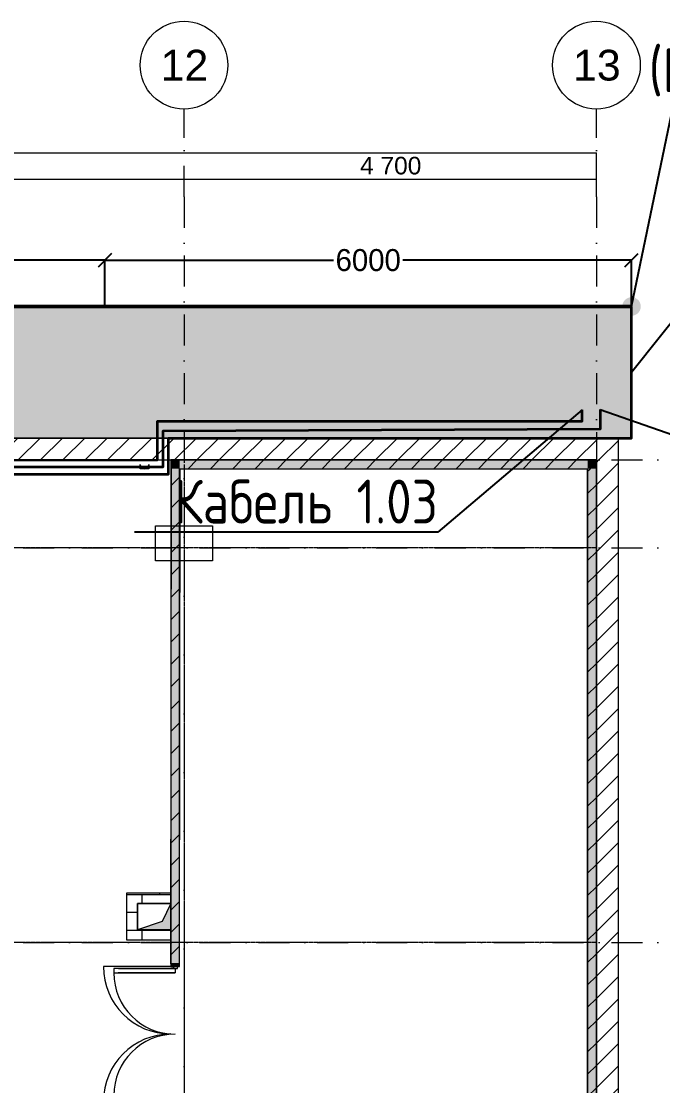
# Model space of a CAD drawing. Header units: millimetres. Extents: x 1499747 to 4230374, y -28481 to 441852.
# Drawn here: x 2477224 to 2484533, y 257241 to 269373 of the extents above; entities that cross this region are included whole.
import ezdxf
from ezdxf import colors
from ezdxf.entities.mleader import LeaderData, LeaderLine
from ezdxf.math import Vec2, Vec3
from ezdxf.xclip import XClip

# ---------------------------------------------------------------- set-up
doc = ezdxf.new("R2010")
doc.units = ezdxf.units.MM
doc.header["$MEASUREMENT"] = 0
doc.header["$XCLIPFRAME"] = 0
for name, pattern in [('CENTER2', [28.575, 19.05, -3.175, 3.175, -3.175]), ('Dot & Dashed', [670.277762, 352.777767, -176.388884, 0, -141.111112]), ('Штрихпунктирная', [670.277762, 352.777767, -176.388884, 0, -141.111112])]:
    doc.linetypes.add(name, pattern=pattern)
doc.layers.add('0_ANNOT_Dimensions', color=7, linetype='Continuous')
doc.layers.add('Чертеж и Рисунок', color=7, linetype='Continuous')
for name, color, linetype, lineweight in [('13 этаж_25_АР 06.03 custom_70_12 этаж_13_Интерьер - Мебель_Ном._пера__6_Ном._пера__6', 6, 'Continuous', 18), ('13 этаж_25_АР 06.03 custom_70_12 этаж_13_Интерьер - Мебель_Ном._пера__8_Ном._пера__8', 8, 'Continuous', 18), ('13 этаж_25_АР 06.03 custom_70__8 hatch_Ном._пера__8_Ном._пера__8', 8, 'Continuous', 18), ('13 этаж_25_АР 06.03 custom_70__Оси_Ном._пера__8_Ном._пера__8', 8, 'Continuous', 18), ('13 этаж_25_АР 06.03 custom_70_контур_Ном._пера__1_Ном._пера__1', 1, 'Continuous', 18), ('13 этаж_25_АР 06.03 custom_70_Подложк_Ном._пера__1_Ном._пера__1', 1, 'Continuous', 18), ('13 этаж_25_АР 06.03 custom_70_Подложк_Ном._пера__8_Ном._пера__8', 8, 'Continuous', 18), ('13 этаж_25_АР 06.03 custom_70_Шахты 101_Ном._пера__7_Ном._пера__7', 7, 'Continuous', 18), ('13 этаж_25_АР 06.03 custom_70_Шахты_Ном._пера__7_Ном._пера__7', 7, 'Continuous', 18), ('13 этаж_25_Двери Archicad_Ном._пера__19_Ном._пера__255', 255, 'Continuous', 18), ('13 этаж_25_Двери Archicad_Ном._пера__23_Ном._пера__30', 30, 'Continuous', 18), ('13 этаж_25_Двери Archicad_Ном._пера__3_Ном._пера__30', 30, 'Continuous', 18), ('13 этаж_25_Двери Archicad_Ном._пера__47_Ном._пера__7', 7, 'Continuous', 18), ('13 этаж_25_Конструктив - Перекрытия_Ном._пера__1_Ном._пера__7', 7, 'Continuous', 18), ('13 этаж_25_Конструктив - Стены Ненесущие Газоблок_Ном._пера__169_Ном._пера__83', 83, 'Continuous', 18), ('13 этаж_25_Конструктив - Стены Ненесущие Газоблок_Ном._пера__47_Ном._пера__7', 7, 'Continuous', 18), ('13 этаж_25_Конструктив - Стены Ненесущие Газоблок_Ном._пера__74_Ном._пера__255', 255, 'Continuous', 18), ('13 этаж_25_Парапет_Ном._пера__102_Ном._пера__9', 9, 'Continuous', 18), ('13 этаж_25_Парапет_Ном._пера__20_Ном._пера__1', 1, 'Continuous', 18), ('13 этаж_25_Размер - Осевые Размеры_Ном._пера__1_Ном._пера__7', 7, 'Continuous', 18), ('13 этаж_25_Элемент Модели - Оси_Ном._пера__2_Ном._пера__8', 8, 'Continuous', 18), ('FTP Cable', 130, 'Continuous', 30), ('Кабель 2x4mm', 200, 'Continuous', 30), ('Кабель 2х6 mm', 150, 'Continuous', 30), ('ТП', 250, 'Continuous', 30)]:
    doc.layers.add(name, color=color, linetype=linetype, lineweight=lineweight)
doc.styles.add('ISOCPEUR_4', font='isocpeur.ttf', dxfattribs={"width": 0.85, "height": 250})
doc.styles.add('СГЕНЕРИР_СТИЛЬ_2', font='arial.ttf')
doc.dimstyles.get("Standard").update_dxf_attribs({"dimtxt": 0.18, "dimasz": 0.18, "dimexe": 0.18, "dimexo": 0.0625, "dimgap": 0.09, "dimtad": 0, "dimtih": 1, "dimtoh": 1, "dimdec": 4, "dimzin": 0, "dimdsep": 46, "dimtxsty": 'Standard', "dimcen": 0.09, "dimadec": 0, "dimazin": 0, "dimtfac": 1, "dimtdec": 4, "dimtofl": 0, "dimtmove": 0, "dimatfit": 3, "dimfxl": 1, "dimtolj": 1, "dimtzin": 0, "dimarcsym": 0})
pattern_1 = [(45, (1162404.69, 34264.05), (-127.2792, 127.2792), [])]

# ---------------------------------------------------------------- blocks, each defined once
blk = doc.blocks.new('Чертеж_4_25', base_point=(1186000, 29700))
at = {"layer": '13 этаж_25_АР 06.03 custom_70__8 hatch_Ном._пера__8_Ном._пера__8', "linetype": 'Continuous', "true_color": 0xc7c8ca}
blk.add_hatch(color=9, dxfattribs=at).paths.add_polyline_path([(1209355, 40909), (1209257, 40702), (1208975, 40609), (1209355, 40609)])
at = {"layer": '13 этаж_25_АР 06.03 custom_70_Шахты_Ном._пера__7_Ном._пера__7', "linetype": 'Continuous', "true_color": 0xc7c8ca}
h = blk.add_hatch(dxfattribs=at)
h.set_pattern_fill('AR_B816_0046_0019', color=9, style=0, pattern_type=2)
h.set_pattern_definition([(0, (1023281.01, -133771.58), (0, 203.2), []), (90, (1023281.01, -133771.58), (-203.2, 203.2), [203.2, -203.2])])
h.paths.add_polyline_path([(1209355, 40609), (1208975, 40609), (1208975, 40909), (1209355, 40909), (1209355, 41029), (1208855, 41029), (1208855, 40489), (1209355, 40489)])
at = {"layer": '13 этаж_25_Двери Archicad_Ном._пера__19_Ном._пера__255', "linetype": 'Continuous', "true_color": 0xc7c8ca}
blk.add_hatch(color=9, dxfattribs=at).paths.add_polyline_path([(1209355, 40221), (1209355, 40189), (1209455, 40189), (1209455, 40221)])
at = {"layer": '13 этаж_25_Конструктив - Стены Ненесущие Газоблок_Ном._пера__169_Ном._пера__83', "linetype": 'Continuous', "true_color": 0xc7c8ca}
h = blk.add_hatch(dxfattribs=at)
h.set_pattern_fill('БЛОКИ_БЕТОННЫЕ_ЭФФЕКТИВН_72', color=9, style=0, pattern_type=2)
h.set_pattern_definition(pattern_1)
h.paths.add_polyline_path([(1214205, 46214), (1199905, 46214), (1199905, 45964), (1214205, 45964)])
h = blk.add_hatch(dxfattribs=at)
h.set_pattern_fill('БЛОКИ_БЕТОННЫЕ_ЭФФЕКТИВН_72', color=9, style=0, pattern_type=2)
h.set_pattern_definition(pattern_1)
h.paths.add_polyline_path([(1214205, 46214), (1214205, 45964), (1214455, 46214)])
h = blk.add_hatch(dxfattribs=at)
h.set_pattern_fill('БЛОКИ_БЕТОННЫЕ_ЭФФЕКТИВН_72', color=9, style=0, pattern_type=2)
h.set_pattern_definition(pattern_1)
h.paths.add_polyline_path([(1214205, 45964), (1214455, 45964), (1214455, 46214)])
h = blk.add_hatch(dxfattribs=at)
h.set_pattern_fill('БЛОКИ_БЕТОННЫЕ_ЭФФЕКТИВН_72', color=9, style=0, pattern_type=2)
h.set_pattern_definition(pattern_1)
h.paths.add_polyline_path([(1209455, 45864), (1209355, 45964), (1209355, 45864)])
h = blk.add_hatch(dxfattribs=at)
h.set_pattern_fill('БЛОКИ_БЕТОННЫЕ_ЭФФЕКТИВН_72', color=9, style=0, pattern_type=2)
h.set_pattern_definition(pattern_1)
h.paths.add_polyline_path([(1209455, 45964), (1209355, 45964), (1209455, 45864)])
h = blk.add_hatch(dxfattribs=at)
h.set_pattern_fill('БЛОКИ_БЕТОННЫЕ_ЭФФЕКТИВН_72', color=9, style=0, pattern_type=2)
h.set_pattern_definition(pattern_1)
h.paths.add_polyline_path([(1209455, 45864), (1209355, 45864), (1209355, 40221), (1209455, 40221)])
h = blk.add_hatch(dxfattribs=at)
h.set_pattern_fill('БЛОКИ_БЕТОННЫЕ_ЭФФЕКТИВН_72', color=9, style=0, pattern_type=2)
h.set_pattern_definition(pattern_1)
h.paths.add_polyline_path([(1209455, 45864), (1214105, 45864), (1214105, 45964), (1209455, 45964)])
at = {"layer": '13 этаж_25_Конструктив - Стены Ненесущие Газоблок_Ном._пера__169_Ном._пера__83', "linetype": 'Continuous'}
h = blk.add_hatch(dxfattribs=at)
h.set_pattern_fill('БЛОКИ_БЕТОННЫЕ_ЭФФЕКТИВН_72', color=256, style=0, pattern_type=2)
h.set_pattern_definition(pattern_1)
h.paths.add_polyline_path([(1214105, 45864), (1214205, 45964), (1214105, 45964)])
h = blk.add_hatch(dxfattribs=at)
h.set_pattern_fill('БЛОКИ_БЕТОННЫЕ_ЭФФЕКТИВН_72', color=256, style=0, pattern_type=2)
h.set_pattern_definition(pattern_1)
h.paths.add_polyline_path([(1214105, 45864), (1214205, 45864), (1214205, 45964)])
at = {"layer": '13 этаж_25_Конструктив - Стены Ненесущие Газоблок_Ном._пера__169_Ном._пера__83', "linetype": 'Continuous', "true_color": 0xc7c8ca}
h = blk.add_hatch(dxfattribs=at)
h.set_pattern_fill('БЛОКИ_БЕТОННЫЕ_ЭФФЕКТИВН_72', color=9, style=0, pattern_type=2)
h.set_pattern_definition(pattern_1)
h.paths.add_polyline_path([(1214105, 45864), (1214105, 37889), (1214205, 37889), (1214205, 45864)])
h = blk.add_hatch(dxfattribs=at)
h.set_pattern_fill('БЛОКИ_БЕТОННЫЕ_ЭФФЕКТИВН_72', color=9, style=0, pattern_type=2)
h.set_pattern_definition(pattern_1)
h.paths.add_polyline_path([(1214205, 45964), (1214205, 16114), (1214455, 16114), (1214455, 45964)])
at = {"layer": '13 этаж_25_Конструктив - Стены Ненесущие Газоблок_Ном._пера__74_Ном._пера__255', "linetype": 'Continuous', "true_color": 0xc7c8ca}
for points in [[(1209455, 45864), (1209355, 45964), (1209355, 45864)], [(1209455, 45964), (1209355, 45964), (1209455, 45864)], [(1209455, 45864), (1209355, 45864), (1209355, 40221), (1209455, 40221)], [(1209455, 45864), (1214105, 45864), (1214105, 45964), (1209455, 45964)], [(1214105, 45864), (1214205, 45964), (1214105, 45964)], [(1214105, 45864), (1214205, 45864), (1214205, 45964)], [(1214105, 45864), (1214105, 37889), (1214205, 37889), (1214205, 45864)]]:
    blk.add_hatch(color=9, dxfattribs=at).paths.add_polyline_path(points)
at = {"layer": '13 этаж_25_Парапет_Ном._пера__102_Ном._пера__9', "linetype": 'Continuous', "true_color": 0xc7c8ca}
blk.add_hatch(color=9, dxfattribs=at).paths.add_polyline_path([(1185903, 47714), (1185903, 46214), (1214605, 46214), (1214605, 47714)])
at = {"layer": '13 этаж_25_АР 06.03 custom_70_12 этаж_13_Интерьер - Мебель_Ном._пера__6_Ном._пера__6', "color": 9, "linetype": 'Continuous', "true_color": 0xc7c8ca, "flags": 128}
blk.add_lwpolyline([(1209180, 45014), (1209180, 45214), (1209830, 45214), (1209830, 44814), (1209180, 44814)], close=True, dxfattribs=at)
at = {"layer": '13 этаж_25_АР 06.03 custom_70_12 этаж_13_Интерьер - Мебель_Ном._пера__8_Ном._пера__8', "color": 9, "linetype": 'Continuous', "true_color": 0xc7c8ca, "flags": 128}
blk.add_lwpolyline([(1209180, 45214), (1209830, 45214), (1209830, 44814), (1209180, 44814)], close=True, dxfattribs=at)
at = {"layer": '13 этаж_25_АР 06.03 custom_70__Оси_Ном._пера__8_Ном._пера__8', "color": 9, "linetype": 'CENTER2', "true_color": 0xc7c8ca}
for p, q in [((1209505, 45914), (1209505, 16114)), ((1214205, 45914), (1214205, 16114)), ((1214205, 44964), (1198774, 44964)), ((1214205, 40464), (1203020, 40464))]:
    blk.add_line(p, q, dxfattribs=at)
at = {"layer": '13 этаж_25_АР 06.03 custom_70_контур_Ном._пера__1_Ном._пера__1', "color": 9, "linetype": 'Continuous', "true_color": 0xc7c8ca, "flags": 128}
for points in [[(1209356, 40219), (1209363, 45914)], [(1209455, 40219), (1209463, 45864)], [(1208755, 40169), (1208705, 40169)], [(1209405, 40169), (1208705, 40169), (1208705, 40119), (1209405, 40119)], [(1209356, 40219), (1209380, 40219), (1209380, 40169), (1209430, 40169), (1209430, 40219), (1209380, 40219), (1209380, 40169), (1209405, 40169), (1209405, 40119), (1208755, 40119)], [(1208757, 40169), (1209380, 40169)], [(1209356, 40219), (1209455, 40219)], [(1208705, 40119), (1208753, 40119)]]:
    blk.add_lwpolyline(points, dxfattribs=at)
at = {"layer": '13 этаж_25_АР 06.03 custom_70_контур_Ном._пера__1_Ном._пера__1', "color": 9, "linetype": 'Continuous', "true_color": 0xc7c8ca}
for centre, start, end in [((1209405, 40119), 180, 270), ((1209405, 38719), 90, 180)]:
    blk.add_arc(centre, 700, start, end, dxfattribs=at)
at = {"layer": '13 этаж_25_АР 06.03 custom_70_Подложк_Ном._пера__1_Ном._пера__1', "color": 9, "linetype": 'Continuous', "true_color": 0xc7c8ca, "flags": 128}
for points in [[(1209463, 45864), (1214105, 45864)], [(1214105, 37889), (1214105, 45864)], [(1214205, 37889), (1214205, 45914)]]:
    blk.add_lwpolyline(points, dxfattribs=at)
at = {"layer": '13 этаж_25_АР 06.03 custom_70_Подложк_Ном._пера__1_Ном._пера__1', "color": 9, "linetype": 'Continuous', "true_color": 0xc7c8ca}
blk.add_arc((1209055, 45914), 50, 179.9695, 0.0305, dxfattribs=at)
at = {"layer": '13 этаж_25_АР 06.03 custom_70_Подложк_Ном._пера__8_Ном._пера__8', "color": 9, "linetype": 'Continuous', "true_color": 0xc7c8ca, "flags": 128}
blk.add_lwpolyline([(1209105, 45914), (1209105, 45864), (1209005, 45864), (1209005, 45914)], dxfattribs=at)
at = {"layer": '13 этаж_25_АР 06.03 custom_70_Шахты 101_Ном._пера__7_Ном._пера__7', "color": 9, "linetype": 'Continuous', "true_color": 0xc7c8ca, "flags": 128}
blk.add_lwpolyline([(1209355, 40609), (1209355, 40909), (1209257, 40702), (1208975, 40609), (1209355, 40609), (1209355, 40909), (1208975, 40909), (1208975, 40609)], dxfattribs=at)
at = {"layer": '13 этаж_25_АР 06.03 custom_70_Шахты_Ном._пера__7_Ном._пера__7', "color": 9, "linetype": 'Continuous', "true_color": 0xc7c8ca, "flags": 128}
for points in [[(1209355, 40489), (1208855, 40489), (1208855, 41029), (1209355, 41029)], [(1209355, 40609), (1208975, 40609), (1208975, 40909), (1209355, 40909)]]:
    blk.add_lwpolyline(points, dxfattribs=at)
at = {"layer": '13 этаж_25_Двери Archicad_Ном._пера__23_Ном._пера__30', "color": 9, "linetype": 'Continuous', "true_color": 0xc7c8ca}
for p, q in [((1209355, 40221), (1209355, 40189)), ((1209455, 40221), (1209355, 40221)), ((1209355, 40189), (1209455, 40189)), ((1209455, 40189), (1209455, 40221))]:
    blk.add_line(p, q, dxfattribs=at)
at = {"layer": '13 этаж_25_Двери Archicad_Ном._пера__3_Ном._пера__30', "color": 9, "linetype": 'Continuous', "true_color": 0xc7c8ca}
blk.add_line((1209355, 40189), (1208587, 40189), dxfattribs=at)
for centre, start, end in [((1209355, 40189), 180, 270), ((1209355, 38653), 90, 180)]:
    blk.add_arc(centre, 768, start, end, dxfattribs=at)
at = {"layer": '13 этаж_25_Двери Archicad_Ном._пера__47_Ном._пера__7', "color": 9, "linetype": 'Continuous', "true_color": 0xc7c8ca}
for p, q in [((1209355, 40221), (1209355, 40264)), ((1209355, 40221), (1209355, 40264)), ((1209355, 40221), (1209455, 40221)), ((1209355, 40221), (1209455, 40221)), ((1209455, 40221), (1209455, 40264)), ((1209455, 40221), (1209455, 40264))]:
    blk.add_line(p, q, dxfattribs=at)
at = {"layer": '13 этаж_25_Конструктив - Перекрытия_Ном._пера__1_Ном._пера__7', "linetype": 'Continuous', "flags": 128}
blk.add_lwpolyline([(1199854, 29914), (1199854, 15864), (1214455, 15864), (1214455, 46214), (1199905, 46214), (1199905, 29914)], close=True, dxfattribs=at)
at = {"layer": '13 этаж_25_Конструктив - Стены Ненесущие Газоблок_Ном._пера__47_Ном._пера__7', "color": 9, "linetype": 'Continuous', "true_color": 0xc7c8ca}
for p, q in [((1209355, 40221), (1209355, 40264)), ((1209355, 40221), (1209455, 40221)), ((1209455, 40221), (1209455, 40264))]:
    blk.add_line(p, q, dxfattribs=at)
at = {"layer": '13 этаж_25_Конструктив - Стены Ненесущие Газоблок_Ном._пера__47_Ном._пера__7', "color": 9, "linetype": 'Continuous', "true_color": 0xc7c8ca, "flags": 128}
for points in [[(1214205, 46214), (1199905, 46214)], [(1214455, 46214), (1214205, 46214)], [(1214455, 16114), (1214455, 46214)], [(1200155, 45964), (1214205, 45964)], [(1209355, 45964), (1209355, 45864)], [(1214105, 45964), (1209355, 45964)], [(1209355, 45864), (1209355, 40221)], [(1209455, 45864), (1214105, 45864)], [(1209455, 40221), (1209455, 45864)], [(1214205, 45964), (1214105, 45964)], [(1214105, 45864), (1214105, 37889)], [(1214205, 37889), (1214205, 45964)], [(1214205, 45964), (1214205, 16114)]]:
    blk.add_lwpolyline(points, dxfattribs=at)
at = {"layer": '13 этаж_25_Парапет_Ном._пера__20_Ном._пера__1', "color": 9, "linetype": 'Continuous', "true_color": 0xc7c8ca}
for p, q in [((1185903, 47714), (1214605, 47714)), ((1214605, 46214), (1214605, 47714)), ((1185903, 46214), (1214605, 46214))]:
    blk.add_line(p, q, dxfattribs=at)
at = {"layer": '13 этаж_25_Парапет_Ном._пера__20_Ном._пера__1', "color": 9, "linetype": 'Dot & Dashed', "true_color": 0xc7c8ca}
blk.add_line((1185903, 46214), (1214605, 46214), dxfattribs=at)
at = {"layer": '13 этаж_25_Размер - Осевые Размеры_Ном._пера__1_Ном._пера__7', "linetype": 'Continuous'}
for p, q in [((1162405, 49464), (1214205, 49464)), ((1214205, 49464), (1214205, 49464)), ((1214205, 49464), (1214205, 49464)), ((1214205, 49264), (1214205, 49464)), ((1204805, 49164), (1209505, 49164)), ((1209505, 49164), (1209505, 49164)), ((1209505, 49164), (1209505, 49164)), ((1209505, 49164), (1209505, 49164)), ((1209505, 49164), (1214205, 49164)), ((1209505, 49164), (1209505, 49164)), ((1214205, 49164), (1214205, 49164)), ((1214205, 49164), (1214205, 49164)), ((1214205, 49164), (1214205, 49164))]:
    blk.add_line(p, q, dxfattribs=at)
at = {"layer": '13 этаж_25_Элемент Модели - Оси_Ном._пера__2_Ном._пера__8', "linetype": 'Штрихпунктирная'}
for p, q in [((1209505, 48964), (1209505, 49964)), ((1214205, 48964), (1214205, 49964)), ((1209505, 48964), (1209505, 14064)), ((1214205, 48964), (1214205, 14064)), ((1159405, 45964), (1216205, 45964)), ((1159405, 44964), (1216205, 44964)), ((1159405, 40464), (1216205, 40464))]:
    blk.add_line(p, q, dxfattribs=at)
at = {"layer": '13 этаж_25_Элемент Модели - Оси_Ном._пера__2_Ном._пера__8', "linetype": 'Continuous'}
for p, q in [((1209505, 48964), (1209505, 48964)), ((1209505, 48964), (1209505, 48964)), ((1214205, 48964), (1214205, 48964)), ((1214205, 48964), (1214205, 48964))]:
    blk.add_line(p, q, dxfattribs=at)
for centre in [(1209505, 50464), (1214205, 50464)]:
    blk.add_circle(centre, 500, dxfattribs=at)
at = {"layer": '13 этаж_25_Размер - Осевые Размеры_Ном._пера__1_Ном._пера__7', "linetype": 'Continuous', "insert": (1211511, 49216), "char_height": 200, "attachment_point": 7, "style": 'СГЕНЕРИР_СТИЛЬ_2'}
blk.add_mtext('\\A1;{\\pql;\\fArial|b0|i0|c204|p0;\\W1.000000;4\xa0700}', dxfattribs=at)
at = {"layer": '13 этаж_25_Элемент Модели - Оси_Ном._пера__2_Ном._пера__8', "linetype": 'Continuous', "char_height": 350, "attachment_point": 1, "style": 'СГЕНЕРИР_СТИЛЬ_2'}
for s, insert in [('\\A1;{\\pql;\\fArial|b0|i0|c204|p0;\\W1.000000;12}', (1209238, 50639)), ('\\A1;{\\pql;\\fArial|b0|i0|c204|p0;\\W1.000000;13}', (1213938, 50639))]:
    blk.add_mtext(s, dxfattribs=dict(at, insert=insert))
blk = doc.blocks.new('_Oblique')
at = {"color": 0, "linetype": 'ByBlock', "lineweight": -2}
blk.add_line((-0.5, -0.5), (0.5, 0.5), dxfattribs=at)
blk = doc.blocks.new('*D288')
at = {"layer": '0_ANNOT_Dimensions', "color": 0, "lineweight": -2, "transparency": 16777216}
for p, q in [((2478177, 266123), (2478177, 266650)), ((2478177, 266650), (2480781, 266650)), ((2484177, 266650), (2481573, 266650)), ((2484177, 266123), (2484177, 266650))]:
    blk.add_line(p, q, dxfattribs=at)
at = {"layer": 'Defpoints', "color": 0, "lineweight": 30, "transparency": 16777216}
for p in [(2484177, 266650), (2478177, 266123), (2484177, 266123)]:
    blk.add_point(p, dxfattribs=at)
at = {"layer": '0_ANNOT_Dimensions', "color": 0, "lineweight": -2, "transparency": 16777216, "xscale": 150, "yscale": 150, "zscale": 150, "rotation": 180}
blk.add_blockref('_Oblique', (2478177, 266650), dxfattribs=at)
at = {"layer": '0_ANNOT_Dimensions', "color": 0, "lineweight": -2, "transparency": 16777216, "xscale": 150, "yscale": 150, "zscale": 150}
blk.add_blockref('_Oblique', (2484177, 266650), dxfattribs=at)
at = {"layer": '0_ANNOT_Dimensions', "color": 0, "lineweight": 25, "transparency": 16777216, "insert": (2481177, 266650), "char_height": 250, "attachment_point": 5}
blk.add_mtext('\\A1;6000', dxfattribs=at)
blk = doc.blocks.new('*D250')
at = {"layer": '0_ANNOT_Dimensions', "color": 0, "lineweight": -2, "transparency": 16777216}
for p, q in [((2472177, 266123), (2472177, 266650)), ((2472177, 266650), (2474781, 266650)), ((2478177, 266650), (2475573, 266650)), ((2478177, 266123), (2478177, 266650))]:
    blk.add_line(p, q, dxfattribs=at)
at = {"layer": 'Defpoints', "color": 0, "lineweight": 30, "transparency": 16777216}
for p in [(2478177, 266650), (2472177, 266123), (2478177, 266123)]:
    blk.add_point(p, dxfattribs=at)
at = {"layer": '0_ANNOT_Dimensions', "color": 0, "lineweight": -2, "transparency": 16777216, "xscale": 150, "yscale": 150, "zscale": 150, "rotation": 180}
blk.add_blockref('_Oblique', (2472177, 266650), dxfattribs=at)
at = {"layer": '0_ANNOT_Dimensions', "color": 0, "lineweight": -2, "transparency": 16777216, "xscale": 150, "yscale": 150, "zscale": 150}
blk.add_blockref('_Oblique', (2478177, 266650), dxfattribs=at)
at = {"layer": '0_ANNOT_Dimensions', "color": 0, "lineweight": 25, "transparency": 16777216, "insert": (2475177, 266650), "char_height": 250, "attachment_point": 5}
blk.add_mtext('\\A1;6000', dxfattribs=at)

msp = doc.modelspace()

# ---------------------------------------------------------------- block references
at = {"layer": 'Чертеж и Рисунок', "linetype": 'Continuous'}
ref = msp.add_blockref('Чертеж_4_25', (2455572.80168, 248109.33943), dxfattribs=at)
XClip(ref).set_block_clipping_path([(1144000, 0), (1228000, 59400.0000000006)])

# ---------------------------------------------------------------- next in the draw order: hatches: boundary and pattern name
at = {"layer": 'Кабель 2x4mm', "lineweight": 30, "true_color": 0xcd2027}
h = msp.add_hatch(color=242, dxfattribs=at)
h.dxf.hatch_style = 1
h.paths.add_polyline_path([(2484283.61932, 266122.72172, 1), (2484072.51445, 266122.72172, 1)])
at = {"layer": 'Кабель 2x4mm', "lineweight": 30, "true_color": 0x105689}
h = msp.add_hatch(color=146, dxfattribs=at)
h.dxf.hatch_style = 1
h.paths.add_polyline_path([(2483668.55025, 264953.95054, 1), (2483457.44538, 264953.95054, 1)])
h = msp.add_hatch(color=146, dxfattribs=at)
h.dxf.hatch_style = 1
h.paths.add_polyline_path([(2483933.29085, 264951.25046, 1), (2483722.18598, 264951.25046, 1)])

# ---------------------------------------------------------------- next in the draw order: linework, layer by layer
at = {"layer": 'FTP Cable', "lineweight": 35}
for points in [[(2465427.34839, 262504.70583), (2466717.97718, 262504.70583), (2466717.97718, 263910.51255), (2467384.5892, 263910.51255), (2467384.5892, 264623.42179), (2468181.67988, 264623.42179), (2468181.67988, 264212.87878), (2478902.02489, 264212.87878), (2478902.02489, 264623.39515), (2484177.41362, 264623.39515), (2484177.41342, 266123.3902)], [(2483818.64983, 264947.87608), (2483818.64983, 264725.55551), (2478835.65741, 264702.45515), (2478835.65741, 264292.74065), (2468234.25385, 264292.74065), (2468234.25385, 264711.72927), (2467304.20787, 264711.72927), (2467304.20787, 264053.80663), (2466611.5909, 264053.80663), (2466611.5909, 262532.19317), (2465427.34839, 262532.19317)], [(2465427.34839, 262562.57236), (2466469.74252, 262562.57236), (2466469.74252, 264201.34118), (2467190.49736, 264201.34118), (2467190.49736, 264833.78175), (2468295.30445, 264833.78175), (2468295.30445, 264372.26207), (2478777.25534, 264374.51833), (2478777.25534, 264815.87947), (2483617.08726, 264815.87947), (2483617.08726, 264945.75779)]]:
    msp.add_lwpolyline(points, dxfattribs=at)
at = {"layer": 'Кабель 2х6 mm', "color": 11, "lineweight": 50, "true_color": 0xf27172}
msp.add_lwpolyline([(2478177.41342, 266123.3902), (2472177.41342, 266123.3902)], dxfattribs=at)
at = {"layer": 'Кабель 2х6 mm', "color": 244, "lineweight": 50, "true_color": 0x991b1e}
msp.add_lwpolyline([(2484177.41342, 266123.3902), (2478177.41342, 266123.3902)], dxfattribs=at)

# ---------------------------------------------------------------- next in the draw order: dimensions: what is measured, and where the dimension line sits
at = {"layer": '0_ANNOT_Dimensions', "lineweight": 25}
for base, p1, p2, picture, middle in [((2478177.41342, 266649.96137), (2472177.41342, 266123.3902), (2478177.41342, 266123.3902), '*D250', (2475177.41342, 266649.96137)), ((2484177.41342, 266649.96137), (2478177.41342, 266123.3902), (2484177.41342, 266123.3902), '*D288', (2481177.41342, 266649.96137))]:
    dim = msp.add_linear_dim(base=base, p1=p1, p2=p2, dimstyle='Standard', override={"dimtxt": 250, "dimasz": 150, "dimdec": 0, "dimblk1": 'Oblique', "dimblk2": 'Oblique', "dimsah": 1}, dxfattribs=at)
    dim.commit()
    dim.dimension.update_dxf_attribs({"geometry": picture, "text_midpoint": middle})

# ---------------------------------------------------------------- next in the draw order: leaders
at = {"layer": 'ТП', "lineweight": 30}
ml = msp.add_multileader_mtext('Standard', dxfattribs=at)
ml.set_content('(Ввод питания и UTP )', color=256, style='ISOCPEUR_4')
ml.set_leader_properties()
ml.build(insert=Vec2(0, 0))
ml.multileader.update_dxf_attribs({"text_right_attachment_type": 6, "dogleg_length": 0.00000000013, "arrow_head_size": 0.18})
ctx = ml.context
ctx.base_point, ctx.char_height, ctx.arrow_head_size, ctx.landing_gap_size, ctx.plane_origin = Vec3(2484731.72922, 268791.19365), 500, 0.18, 0.09, Vec3(2482341.60094, 275683.44082)
ctx.right_attachment, ctx.text_align_type = 6, 2
notes = []
notes.append((ctx, [(0, (1, 1, 0), (2484731.72922, 268791.19365), (1, 0), 0.00000000013, [(0, [(2484177.41342, 266123.3902)], 0, [])])]))
ctx.mtext.insert, ctx.mtext.alignment, ctx.mtext.flow_direction = Vec3(2490766.81922, 269066.19365), 3, 5
ml = msp.add_multileader_mtext('Standard', dxfattribs=at)
ml.set_content('Кабель 1.01', color=256, style='ISOCPEUR_4')
ml.set_leader_properties()
ml.build(insert=Vec2(0, 0))
ml.multileader.update_dxf_attribs({"text_right_attachment_type": 6, "dogleg_length": 0.36, "arrow_head_size": 0.18})
ctx = ml.context
ctx.base_point, ctx.char_height, ctx.arrow_head_size, ctx.landing_gap_size, ctx.plane_origin, ctx.plane_x_axis, ctx.plane_y_axis = Vec3(2484989.97812, 266394.92154), 500, 0.18, 0.09, Vec3(2494538.97866, 264445.6378), Vec3(0.9999997664, 0.0006834744), Vec3(-0.0006834744, 0.9999997664)
ctx.right_attachment = 6
notes.append((ctx, [(0, (1, 1, 0), (2484989.97812, 266394.92154), (0.9999997664, 0.0006834744), 0.00000000013, [(0, [(2484177.41352, 265373.39267)], 0, [])])]))
ctx.mtext.insert, ctx.mtext.text_direction, ctx.mtext.rotation, ctx.mtext.width, ctx.mtext.flow_direction = Vec3(2484989.89726, 266644.92155), Vec3(0.9999997664, 0.0006834744), 0.0006834744, 3333.2408404, 5
ml = msp.add_multileader_mtext('Standard', dxfattribs=at)
ml.set_content('Кабель 1.03 ', color=256, style='ISOCPEUR_4')
ml.set_leader_properties()
ml.build(insert=Vec2(0, 0))
ml.multileader.update_dxf_attribs({"text_right_attachment_type": 6, "dogleg_length": 0.36, "arrow_head_size": 0.18})
ctx = ml.context
ctx.base_point, ctx.char_height, ctx.arrow_head_size, ctx.landing_gap_size, ctx.plane_origin = Vec3(2478996.55222, 263898.74479), 500, 0.18, 0.09, Vec3(2489719.0806, 259062.82822)
ctx.right_attachment, ctx.text_align_type = 6, 2
notes.append((ctx, [(1, (1, 1, 0), (2481972.09222, 263548.74479), (-1, 0), 0.36, [(0, [(2483617.08726, 264945.75779)], 0, [])])]))
ctx.mtext.insert, ctx.mtext.width, ctx.mtext.alignment, ctx.mtext.flow_direction = Vec3(2481971.64222, 264148.74479), 4356.3796201, 3, 5
ml = msp.add_multileader_mtext('Standard', dxfattribs=at)
ml.set_content('Резервный кабель', color=256, style='ISOCPEUR_4')
ml.set_leader_properties()
ml.build(insert=Vec2(0, 0))
ml.multileader.update_dxf_attribs({"text_right_attachment_type": 6, "dogleg_length": 0.36, "arrow_head_size": 0.18})
ctx = ml.context
ctx.base_point, ctx.char_height, ctx.arrow_head_size, ctx.landing_gap_size, ctx.plane_origin = Vec3(2487421.15303, 263692.28347), 500, 0.18, 0.09, Vec3(2492862.00853, 259235.66374)
ctx.right_attachment, ctx.text_align_type = 6, 2
notes.append((ctx, [(0, (1, 1, 0), (2487421.15303, 263692.28347), (1, 0), 0.00000000013, [(0, [(2483818.64983, 264947.87608)], 0, [])])]))
ctx.mtext.insert, ctx.mtext.width, ctx.mtext.defined_height, ctx.mtext.alignment, ctx.mtext.flow_direction = Vec3(2492159.99303, 264017.28347), 8924.4393284, 1755.44145, 3, 5
for ctx, leaders in notes:
    for number, flags, end, landing, length, lines in leaders:
        leader = LeaderData()
        leader.index, (leader.has_last_leader_line, leader.has_dogleg_vector, leader.attachment_direction) = number, flags
        leader.last_leader_point, leader.dogleg_vector, leader.dogleg_length = Vec3(end), Vec3(landing), length
        for number, points, colour, breaks in lines:
            line = LeaderLine()
            line.index, line.vertices, line.color, line.breaks = number, Vec3.list(points), colors.encode_raw_color(colour), breaks
            leader.lines.append(line)
        ctx.leaders.append(leader)

doc.saveas('drawing.dxf')
